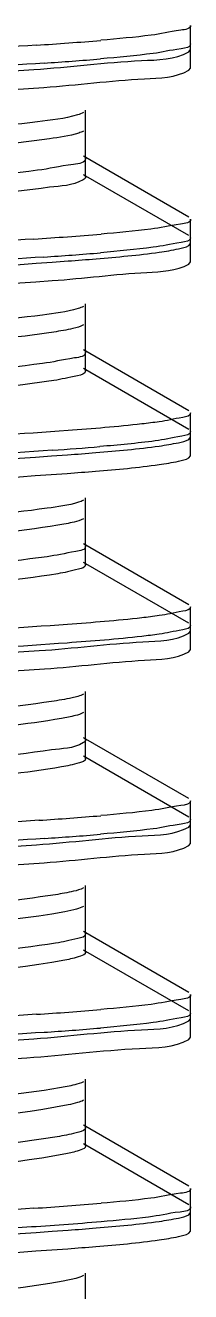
# Model space of a CAD drawing. Extents: x 27938 to 1507990, y 110129 to 923079.
# Drawn here: x 647120.2 to 647140.5, y 346329.2 to 346484.8 of the extents above; entities that cross this region are included whole.
import ezdxf

# ---------------------------------------------------------------- set-up
doc = ezdxf.new("R2010")
doc.units = 0
doc.header["$LTSCALE"] = 1000
doc.header["$MEASUREMENT"] = 0

msp = doc.modelspace()

# ---------------------------------------------------------------- linework, layer by layer
at = {"linetype": 'Continuous'}
for p, q in [((647140.5, 346481.8), (647140.5, 346484.77)), ((647140.5, 346481.8), (647140.5, 346484.77)), ((647140.28, 346481.53), (647140.5, 346481.8)), ((647140.5, 346479.52), (647140.5, 346482.49)), ((647140.5, 346479.52), (647140.5, 346482.49)), ((647140.28, 346479.26), (647140.5, 346479.52)), ((647127.61, 346468.4), (647127.61, 346474.35)), ((647127.61, 346466.12), (647127.61, 346472.07)), ((647140.28, 346461.22), (647127.35, 346468.7)), ((647140.28, 346458.94), (647127.35, 346466.42)), ((647140.5, 346457.98), (647140.5, 346460.96)), ((647140.5, 346457.98), (647140.5, 346460.96)), ((647140.28, 346457.72), (647140.5, 346457.98)), ((647140.5, 346455.7), (647140.5, 346458.68)), ((647140.5, 346455.7), (647140.5, 346458.68)), ((647140.28, 346455.44), (647140.5, 346455.7)), ((647127.61, 346444.59), (647127.61, 346450.54)), ((647127.61, 346442.31), (647127.61, 346448.26)), ((647140.28, 346437.41), (647127.35, 346444.89)), ((647140.28, 346435.13), (647127.35, 346442.61)), ((647140.5, 346434.17), (647140.5, 346437.15)), ((647140.5, 346431.89), (647140.5, 346434.87)), ((647140.5, 346431.89), (647140.5, 346434.87)), ((647140.28, 346433.91), (647140.5, 346434.17)), ((647140.28, 346431.63), (647140.5, 346431.89)), ((647127.61, 346420.77), (647127.61, 346426.73)), ((647127.61, 346418.5), (647127.61, 346424.45)), ((647140.28, 346413.59), (647127.35, 346421.08)), ((647140.28, 346411.32), (647127.35, 346418.8)), ((647140.5, 346410.36), (647140.5, 346413.33)), ((647140.5, 346410.36), (647140.5, 346413.33)), ((647140.5, 346408.08), (647140.5, 346411.05)), ((647140.5, 346408.08), (647140.5, 346411.05)), ((647140.28, 346410.1), (647140.5, 346410.36)), ((647140.28, 346407.82), (647140.5, 346408.08)), ((647127.61, 346396.96), (647127.61, 346402.92)), ((647127.61, 346394.68), (647127.61, 346400.64)), ((647140.28, 346389.78), (647127.35, 346397.26)), ((647140.28, 346387.5), (647127.35, 346394.98)), ((647140.5, 346386.54), (647140.5, 346389.52)), ((647140.5, 346386.54), (647140.5, 346389.52)), ((647140.28, 346386.28), (647140.5, 346386.54)), ((647140.5, 346384.27), (647140.5, 346387.24)), ((647140.5, 346384.27), (647140.5, 346387.24)), ((647140.28, 346384), (647140.5, 346384.27)), ((647127.61, 346373.15), (647127.61, 346379.1)), ((647127.61, 346370.87), (647127.61, 346376.82)), ((647140.28, 346365.97), (647127.35, 346373.45)), ((647140.28, 346363.69), (647127.35, 346371.17)), ((647140.5, 346362.73), (647140.5, 346365.71)), ((647140.5, 346362.73), (647140.5, 346365.71)), ((647140.5, 346360.45), (647140.5, 346363.43)), ((647140.5, 346360.45), (647140.5, 346363.43)), ((647140.28, 346362.47), (647140.5, 346362.73)), ((647140.28, 346360.19), (647140.5, 346360.45)), ((647127.61, 346349.34), (647127.61, 346355.29)), ((647127.61, 346347.06), (647127.61, 346353.01)), ((647140.28, 346342.16), (647127.35, 346349.64)), ((647140.28, 346339.88), (647127.35, 346347.36)), ((647140.5, 346338.92), (647140.5, 346341.89)), ((647140.5, 346338.92), (647140.5, 346341.89)), ((647140.5, 346336.64), (647140.5, 346339.62)), ((647140.5, 346336.64), (647140.5, 346339.62)), ((647140.28, 346338.66), (647140.5, 346338.92)), ((647140.28, 346336.38), (647140.5, 346336.64)), ((647127.61, 346325.52), (647127.61, 346331.48))]:
    msp.add_line(p, q, dxfattribs=at)
for centre, radius, start, end in [((647093.88, 346907.13), 425.7, 273.7304, 274.8001), ((647095.14, 346888.88), 409.67, 273.8316, 274.8033), ((647093.49, 346888.23), 430.61, 273.6995, 274.7995), ((647095.11, 346865.51), 410.12, 273.8286, 274.8033), ((647096.48, 346824.52), 392.88, 273.9474, 274.8034), ((647094.3, 346806.52), 420.32, 273.7644, 274.8009), ((647095.24, 346792.45), 408.49, 273.8394, 274.8035), ((647093.89, 346787.9), 425.53, 273.7314, 274.8001), ((647095.14, 346769.79), 409.64, 273.8317, 274.8033), ((647093.5, 346769.01), 430.46, 273.7005, 274.7995)]:
    msp.add_arc(centre, radius, start, end, dxfattribs=at)
for points, knots in [([(647140.5, 346484.77), (647140.5, 346484.32), (647138.09, 346484.05), (647136.88, 346483.71), (647135.67, 346483.56)], [0, 0, 0, 0, 0.270722, 1, 1, 1, 1]), ([(647121.57, 346482.34), (647110.35, 346481.59), (647059.41, 346479.15), (647008.41, 346477.93), (646968.75, 346475.28)], [0, 0, 0, 0, 0.220591, 1, 1, 1, 1]), ([(647121.27, 346479.34), (647125.68, 346479.64), (647131.84, 346480.49), (647138.56, 346480.55), (647140.27, 346481.53)], [0, 0, 0, 0, 0.691489, 1, 1, 1, 1]), ([(647140.5, 346482.49), (647140.5, 346482.06), (647138.21, 346481.77), (647137.06, 346481.46), (647135.9, 346481.31)], [0, 0, 0, 0, 0.271511, 1, 1, 1, 1]), ([(647122.52, 346480.13), (647111.24, 346479.36), (647059.73, 346476.88), (647008.16, 346475.69), (646968, 346472.95)], [0, 0, 0, 0, 0.219185, 1, 1, 1, 1]), ([(646968.43, 346472.29), (646979.57, 346473.04), (647030.52, 346475.49), (647081.53, 346476.72), (647121.27, 346479.34)], [0, 0, 0, 0, 0.218984, 1, 1, 1, 1]), ([(647122.49, 346477.15), (647126.61, 346477.43), (647132.38, 346478.23), (647138.67, 346478.33), (647140.27, 346479.26)], [0, 0, 0, 0, 0.690321, 1, 1, 1, 1]), ([(646968.17, 346469.99), (646979.46, 346470.75), (647030.9, 346473.23), (647082.4, 346474.42), (647122.49, 346477.15)], [0, 0, 0, 0, 0.21965, 1, 1, 1, 1]), ([(647127.35, 346474.05), (647127.13, 346473.92), (647125.28, 346473.32), (647123.37, 346473.12), (647121.73, 346472.91)], [0, 0, 0, 0, 0.135508, 1, 1, 1, 1]), ([(647121.73, 346472.91), (647111.37, 346471.63), (647076.87, 346469.98), (647025.43, 346467.06), (646984.15, 346466.12), (646967.22, 346463.68)], [0, 0, 0, 0, 0.20233, 0.668453, 1, 1, 1, 1]), ([(647127.35, 346471.77), (647127.17, 346471.67), (647125.82, 346471.19), (647124.4, 346471), (647123.2, 346470.83)], [0, 0, 0, 0, 0.144146, 1, 1, 1, 1]), ([(647123.2, 346470.83), (647113.05, 346469.38), (647077.99, 346467.87), (647025.83, 346464.63), (646983.52, 346464.01), (646966.39, 346461.28)], [0, 0, 0, 0, 0.19563, 0.668751, 1, 1, 1, 1]), ([(647127.61, 346468.4), (647127.61, 346467.85), (647124.66, 346467.55), (647123.2, 346467.14), (647121.73, 346466.96)], [0, 0, 0, 0, 0.270556, 1, 1, 1, 1]), ([(647121.73, 346466.96), (647110.29, 346465.54), (647081.42, 346464.24), (647036.73, 346461.93), (646998.09, 346460.48), (646974.34, 346458.43), (646966.25, 346457.87), (646963.68, 346457.02)], [0, 0, 0, 0, 0.21834, 0.54638, 0.848471, 0.948812, 1, 1, 1, 1]), ([(647127.61, 346466.12), (647127.61, 346465.98), (647126.05, 346464.98), (647124.6, 346465.07), (647123.2, 346464.88)], [0, 0, 0, 0, 0.089983, 1, 1, 1, 1]), ([(647123.2, 346464.88), (647112.17, 346463.3), (647083.45, 346462.11), (647046, 346460.2), (647012.1, 346458.6), (646990.22, 346457.54), (646974.58, 346456.15), (646966.26, 346455.62), (646963.65, 346454.73)], [0, 0, 0, 0, 0.208967, 0.538107, 0.703891, 0.84582, 0.948226, 1, 1, 1, 1]), ([(647140.5, 346460.96), (647140.5, 346460.5), (647138.06, 346460.23), (647136.84, 346459.89), (647135.61, 346459.74)], [0, 0, 0, 0, 0.270552, 1, 1, 1, 1]), ([(647121.27, 346458.51), (647109.99, 346457.76), (647059.05, 346455.33), (647008.04, 346454.12), (646968.43, 346451.45)], [0, 0, 0, 0, 0.221599, 1, 1, 1, 1]), ([(647140.5, 346458.68), (647140.5, 346458.25), (647138.21, 346457.96), (647137.05, 346457.65), (647135.9, 346457.5)], [0, 0, 0, 0, 0.271487, 1, 1, 1, 1]), ([(647136.66, 346456.9), (647137.45, 346457.01), (647138.66, 346457.23), (647139.89, 346457.5), (647140.27, 346457.72)], [0, 0, 0, 0, 0.642799, 1, 1, 1, 1]), ([(647122.49, 346456.31), (647111.24, 346455.55), (647059.8, 346453.07), (647008.3, 346451.87), (646968.17, 346449.15)], [0, 0, 0, 0, 0.219069, 1, 1, 1, 1]), ([(647125.46, 346455.82), (647126.61, 346455.91), (647130.35, 346456.2), (647134.09, 346456.54), (647136.66, 346456.9)], [0, 0, 0, 0, 0.307531, 1, 1, 1, 1]), ([(646965.46, 346448.27), (646976.98, 346449.1), (647030.31, 346451.7), (647083.72, 346452.75), (647125.46, 346455.82)], [0, 0, 0, 0, 0.216246, 1, 1, 1, 1]), ([(647123.52, 346453.41), (647127.4, 346453.68), (647132.84, 346454.43), (647138.76, 346454.57), (647140.27, 346455.44)], [0, 0, 0, 0, 0.689207, 1, 1, 1, 1]), ([(646962.85, 346445.79), (646973.9, 346446.66), (647027.47, 346449.31), (647081.09, 346450.44), (647123.52, 346453.41)], [0, 0, 0, 0, 0.20676, 1, 1, 1, 1]), ([(647127.35, 346450.24), (647127.14, 346450.12), (647125.5, 346449.57), (647123.79, 346449.37), (647122.33, 346449.18)], [0, 0, 0, 0, 0.138663, 1, 1, 1, 1]), ([(647122.33, 346449.18), (647112.2, 346447.85), (647077.93, 346446.24), (647026.42, 346443.33), (646984.86, 346442.3), (646967.61, 346439.92)], [0, 0, 0, 0, 0.197662, 0.663013, 1, 1, 1, 1]), ([(647123.72, 346447.09), (647114.32, 346445.67), (647089.29, 346444.54), (647048.46, 346442.42), (647006.44, 346440.44), (646979.87, 346439.12), (646969.3, 346437.86)], [0, 0, 0, 0, 0.184318, 0.484662, 0.793435, 1, 1, 1, 1]), ([(647127.35, 346447.96), (647126.96, 346447.73), (647125.72, 346447.43), (647124.5, 346447.21), (647123.72, 346447.09)], [0, 0, 0, 0, 0.362852, 1, 1, 1, 1]), ([(647127.61, 346444.59), (647127.61, 346444.09), (647124.98, 346443.76), (647123.65, 346443.4), (647122.33, 346443.22)], [0, 0, 0, 0, 0.27224, 1, 1, 1, 1]), ([(647122.33, 346443.22), (647111.01, 346441.75), (647082.14, 346440.47), (647044.64, 346438.62), (647011.11, 346437.01), (646989.62, 346435.97), (646974.3, 346434.59), (646966.16, 346434.07), (646963.62, 346433.19)], [0, 0, 0, 0, 0.21516, 0.544196, 0.7084, 0.848448, 0.949211, 1, 1, 1, 1]), ([(647127.61, 346442.31), (647127.61, 346441.93), (647125.73, 346441.54), (647124.69, 346441.29), (647123.72, 346441.14)], [0, 0, 0, 0, 0.27791, 1, 1, 1, 1]), ([(647123.72, 346441.14), (647114.32, 346439.72), (647089.29, 346438.58), (647048.46, 346436.46), (647006.44, 346434.49), (646979.87, 346433.17), (646969.3, 346431.91)], [0, 0, 0, 0, 0.184318, 0.484662, 0.793435, 1, 1, 1, 1]), ([(647136.66, 346436.07), (647135.95, 346435.97), (647132.23, 346435.51), (647128.48, 346435.21), (647125.46, 346434.99)], [0, 0, 0, 0, 0.1913, 1, 1, 1, 1]), ([(647140.5, 346437.15), (647140.5, 346436.78), (647138.62, 346436.46), (647137.63, 346436.2), (647136.66, 346436.07)], [0, 0, 0, 0, 0.274621, 1, 1, 1, 1]), ([(647125.46, 346434.99), (647114.03, 346434.14), (647060.69, 346431.54), (647007.28, 346430.48), (646965.46, 346427.43)], [0, 0, 0, 0, 0.214632, 1, 1, 1, 1]), ([(647140.5, 346434.87), (647140.5, 346434.46), (647138.35, 346434.16), (647137.25, 346433.86), (647136.16, 346433.72)], [0, 0, 0, 0, 0.272455, 1, 1, 1, 1]), ([(647125.4, 346432.01), (647126.55, 346432.09), (647130.31, 346432.39), (647134.07, 346432.72), (647136.65, 346433.09)], [0, 0, 0, 0, 0.307513, 1, 1, 1, 1]), ([(647136.65, 346433.09), (647137.44, 346433.2), (647138.65, 346433.41), (647139.89, 346433.69), (647140.27, 346433.91)], [0, 0, 0, 0, 0.642963, 1, 1, 1, 1]), ([(647123.52, 346432.57), (647111.57, 346431.73), (647057.94, 346429.14), (647004.21, 346428.26), (646962.63, 346424.93)], [0, 0, 0, 0, 0.22323, 1, 1, 1, 1]), ([(646965.3, 346424.44), (646976.79, 346425.28), (647030.16, 346427.88), (647083.61, 346428.93), (647125.4, 346432.01)], [0, 0, 0, 0, 0.215731, 1, 1, 1, 1]), ([(647136.64, 346430.81), (647137.43, 346430.92), (647138.65, 346431.13), (647139.89, 346431.41), (647140.27, 346431.63)], [0, 0, 0, 0, 0.643037, 1, 1, 1, 1]), ([(646965.21, 346422.16), (646976.7, 346423), (647030.09, 346425.6), (647083.55, 346426.65), (647125.37, 346429.73)], [0, 0, 0, 0, 0.215475, 1, 1, 1, 1]), ([(647125.37, 346429.73), (647126.53, 346429.81), (647130.29, 346430.11), (647134.05, 346430.44), (647136.64, 346430.81)], [0, 0, 0, 0, 0.307506, 1, 1, 1, 1]), ([(647122.89, 346425.44), (647112.75, 346424.04), (647077.94, 346422.48), (647026, 346419.37), (646983.95, 346418.6), (646966.77, 346415.99)], [0, 0, 0, 0, 0.196452, 0.666888, 1, 1, 1, 1]), ([(647127.35, 346426.43), (647127.16, 346426.32), (647125.71, 346425.81), (647124.19, 346425.62), (647122.89, 346425.44)], [0, 0, 0, 0, 0.142097, 1, 1, 1, 1]), ([(647127.35, 346424.15), (647127, 346423.95), (647125.94, 346423.67), (647124.88, 346423.46), (647124.2, 346423.36)], [0, 0, 0, 0, 0.368601, 1, 1, 1, 1]), ([(647124.2, 346423.36), (647114.13, 346421.73), (647087.03, 346420.66), (647043.52, 346418.47), (647000.76, 346416.06), (646974.58, 346415.26), (646965.26, 346413.45)], [0, 0, 0, 0, 0.192134, 0.50924, 0.821185, 1, 1, 1, 1]), ([(647127.61, 346420.77), (647127.61, 346420.32), (647125.29, 346419.97), (647124.08, 346419.65), (647122.89, 346419.49)], [0, 0, 0, 0, 0.274197, 1, 1, 1, 1]), ([(647122.89, 346419.49), (647111.72, 346417.94), (647082.85, 346416.72), (647045.27, 346414.83), (647011.45, 346413.22), (646989.72, 346412.18), (646974.29, 346410.76), (646966.09, 346410.26), (646963.56, 346409.35)], [0, 0, 0, 0, 0.211837, 0.541782, 0.707159, 0.848243, 0.949504, 1, 1, 1, 1]), ([(647124.2, 346417.4), (647113.51, 346415.67), (647084.84, 346414.64), (647047.32, 346412.62), (647012.86, 346411.01), (646990.5, 346409.95), (646974.61, 346408.5), (646966.15, 346408.01), (646963.55, 346407.07)], [0, 0, 0, 0, 0.201859, 0.53258, 0.70075, 0.844896, 0.948529, 1, 1, 1, 1]), ([(647127.61, 346418.5), (647127.61, 346418.16), (647125.99, 346417.76), (647125.06, 346417.54), (647124.2, 346417.4)], [0, 0, 0, 0, 0.28085, 1, 1, 1, 1]), ([(647140.5, 346413.33), (647140.5, 346412.96), (647138.61, 346412.64), (647137.62, 346412.39), (647136.65, 346412.25)], [0, 0, 0, 0, 0.274546, 1, 1, 1, 1]), ([(647125.4, 346411.17), (647113.94, 346410.33), (647060.57, 346407.72), (647007.12, 346406.67), (646965.3, 346403.6)], [0, 0, 0, 0, 0.214988, 1, 1, 1, 1]), ([(647136.65, 346412.25), (647135.93, 346412.15), (647132.19, 346411.69), (647128.44, 346411.39), (647125.4, 346411.17)], [0, 0, 0, 0, 0.191312, 1, 1, 1, 1]), ([(647140.5, 346411.05), (647140.5, 346410.68), (647138.61, 346410.37), (647137.61, 346410.11), (647136.64, 346409.97)], [0, 0, 0, 0, 0.274513, 1, 1, 1, 1]), ([(647121.9, 346407.95), (647126.15, 346408.23), (647132.11, 346409.06), (647138.62, 346409.15), (647140.27, 346410.1)], [0, 0, 0, 0, 0.690898, 1, 1, 1, 1]), ([(647136.64, 346409.97), (647135.93, 346409.87), (647132.18, 346409.41), (647128.41, 346409.11), (647125.37, 346408.89)], [0, 0, 0, 0, 0.191316, 1, 1, 1, 1]), ([(647125.37, 346408.89), (647113.9, 346408.05), (647060.51, 346405.44), (647007.04, 346404.39), (646965.21, 346401.32)], [0, 0, 0, 0, 0.215162, 1, 1, 1, 1]), ([(646969.08, 346400.89), (646980.33, 346401.64), (647031.27, 346404.08), (647082.26, 346405.29), (647121.9, 346407.95)], [0, 0, 0, 0, 0.221083, 1, 1, 1, 1]), ([(647122.59, 346405.72), (647126.68, 346405.99), (647132.42, 346406.79), (647138.68, 346406.9), (647140.27, 346407.82)], [0, 0, 0, 0, 0.690221, 1, 1, 1, 1]), ([(646967.89, 346398.53), (646979.18, 346399.3), (647030.74, 346401.79), (647082.37, 346402.97), (647122.59, 346405.72)], [0, 0, 0, 0, 0.219074, 1, 1, 1, 1]), ([(647123.43, 346401.7), (647113.23, 346400.21), (647086.38, 346399.03), (647043.41, 346396.92), (647001.19, 346394.64), (646975.29, 346393.67), (646965.85, 346392.03)], [0, 0, 0, 0, 0.195819, 0.509469, 0.817855, 1, 1, 1, 1]), ([(647127.35, 346402.61), (647126.93, 346402.37), (647125.59, 346402.06), (647124.28, 346401.83), (647123.43, 346401.7)], [0, 0, 0, 0, 0.359937, 1, 1, 1, 1]), ([(647127.35, 346400.34), (647127.05, 346400.16), (647126.14, 346399.9), (647125.23, 346399.72), (647124.66, 346399.62)], [0, 0, 0, 0, 0.37501, 1, 1, 1, 1]), ([(647124.66, 346399.62), (647115.83, 346398.09), (647091.55, 346397.1), (647051.38, 346394.88), (647008.93, 346392.97), (646981.72, 346391.59), (646970.64, 346390.39)], [0, 0, 0, 0, 0.17416, 0.470646, 0.783277, 1, 1, 1, 1]), ([(647123.43, 346395.75), (647112.41, 346394.14), (647083.56, 346392.98), (647045.93, 346391.04), (647011.81, 346389.42), (646989.85, 346388.38), (646974.3, 346386.93), (646966.03, 346386.46), (646963.52, 346385.52)], [0, 0, 0, 0, 0.20838, 0.539161, 0.705719, 0.84788, 0.949708, 1, 1, 1, 1]), ([(647127.61, 346396.96), (647127.61, 346396.83), (647126.15, 346395.85), (647124.76, 346395.94), (647123.43, 346395.75)], [0, 0, 0, 0, 0.091227, 1, 1, 1, 1]), ([(647127.61, 346394.68), (647127.61, 346394.38), (647126.23, 346393.99), (647125.4, 346393.79), (647124.66, 346393.67)], [0, 0, 0, 0, 0.284357, 1, 1, 1, 1]), ([(647124.66, 346393.67), (647115.83, 346392.13), (647091.55, 346391.15), (647051.38, 346388.93), (647008.93, 346387.02), (646981.72, 346385.64), (646970.64, 346384.43)], [0, 0, 0, 0, 0.17416, 0.470646, 0.783277, 1, 1, 1, 1]), ([(647140.5, 346389.52), (647140.5, 346389.07), (647138.12, 346388.8), (647136.93, 346388.47), (647135.73, 346388.32)], [0, 0, 0, 0, 0.270937, 1, 1, 1, 1]), ([(647121.9, 346387.11), (647110.73, 346386.36), (647059.79, 346383.92), (647008.79, 346382.69), (646969.08, 346380.05)], [0, 0, 0, 0, 0.21953, 1, 1, 1, 1]), ([(647121.58, 346384.11), (647125.91, 346384.4), (647131.97, 346385.24), (647138.59, 346385.32), (647140.27, 346386.28)], [0, 0, 0, 0, 0.691198, 1, 1, 1, 1]), ([(647140.5, 346387.24), (647140.5, 346386.81), (647138.22, 346386.52), (647137.07, 346386.21), (647135.92, 346386.06)], [0, 0, 0, 0, 0.271573, 1, 1, 1, 1]), ([(647122.59, 346384.88), (647111.3, 346384.11), (647059.74, 346381.63), (647008.11, 346380.44), (646967.89, 346377.7)], [0, 0, 0, 0, 0.21912, 1, 1, 1, 1]), ([(646968.76, 346377.06), (646979.96, 346377.8), (647030.9, 346380.25), (647081.9, 346381.47), (647121.58, 346384.11)], [0, 0, 0, 0, 0.220054, 1, 1, 1, 1]), ([(647122.52, 346381.9), (647126.63, 346382.18), (647132.39, 346382.98), (647138.67, 346383.08), (647140.27, 346384)], [0, 0, 0, 0, 0.690292, 1, 1, 1, 1]), ([(646967.99, 346374.73), (646979.27, 346375.49), (647030.78, 346377.97), (647082.35, 346379.17), (647122.52, 346381.9)], [0, 0, 0, 0, 0.219245, 1, 1, 1, 1]), ([(647127.35, 346378.8), (647126.98, 346378.59), (647125.82, 346378.29), (647124.67, 346378.08), (647123.94, 346377.97)], [0, 0, 0, 0, 0.365324, 1, 1, 1, 1]), ([(647123.94, 346377.97), (647113.8, 346376.39), (647086.77, 346375.27), (647043.41, 346373.11), (647000.84, 346370.75), (646974.77, 346369.89), (646965.42, 346368.14)], [0, 0, 0, 0, 0.193633, 0.509715, 0.820379, 1, 1, 1, 1]), ([(647125.08, 346375.88), (647116.55, 346374.29), (647092.66, 346373.4), (647052.83, 346371.11), (647010.2, 346369.23), (646982.68, 346367.83), (646971.36, 346366.65)], [0, 0, 0, 0, 0.169059, 0.463606, 0.77817, 1, 1, 1, 1]), ([(647127.35, 346376.52), (647127.09, 346376.37), (647126.33, 346376.14), (647125.56, 346375.97), (647125.08, 346375.88)], [0, 0, 0, 0, 0.382192, 1, 1, 1, 1]), ([(647127.61, 346373.15), (647127.61, 346372.79), (647125.84, 346372.4), (647124.86, 346372.16), (647123.94, 346372.01)], [0, 0, 0, 0, 0.279151, 1, 1, 1, 1]), ([(647123.94, 346372.01), (647113.09, 346370.32), (647084.27, 346369.24), (647046.6, 346367.25), (647012.2, 346365.62), (646990, 346364.59), (646974.33, 346363.1), (646965.99, 346362.66), (646963.48, 346361.7)], [0, 0, 0, 0, 0.204799, 0.536352, 0.704101, 0.847377, 0.949834, 1, 1, 1, 1]), ([(647127.61, 346370.87), (647127.61, 346370.61), (647126.45, 346370.22), (647125.72, 346370.05), (647125.08, 346369.93)], [0, 0, 0, 0, 0.288579, 1, 1, 1, 1]), ([(647125.08, 346369.93), (647116.55, 346368.33), (647092.66, 346367.44), (647052.83, 346365.16), (647010.2, 346363.28), (646982.68, 346361.88), (646971.36, 346360.7)], [0, 0, 0, 0, 0.169059, 0.463606, 0.77817, 1, 1, 1, 1]), ([(647140.5, 346365.71), (647140.5, 346365.25), (647138.09, 346364.98), (647136.88, 346364.65), (647135.67, 346364.5)], [0, 0, 0, 0, 0.270729, 1, 1, 1, 1]), ([(647121.58, 346363.28), (647110.36, 346362.53), (647059.42, 346360.09), (647008.42, 346358.87), (646968.76, 346356.22)], [0, 0, 0, 0, 0.220558, 1, 1, 1, 1]), ([(647140.5, 346363.43), (647140.5, 346363), (647138.21, 346362.71), (647137.06, 346362.4), (647135.9, 346362.25)], [0, 0, 0, 0, 0.271512, 1, 1, 1, 1]), ([(647121.28, 346360.28), (647125.68, 346360.57), (647131.84, 346361.43), (647138.57, 346361.49), (647140.27, 346362.47)], [0, 0, 0, 0, 0.69148, 1, 1, 1, 1]), ([(647122.52, 346361.06), (647111.24, 346360.29), (647059.73, 346357.81), (647008.16, 346356.62), (646967.99, 346353.89)], [0, 0, 0, 0, 0.219186, 1, 1, 1, 1]), ([(646968.44, 346353.22), (646979.59, 346353.97), (647030.53, 346356.42), (647081.54, 346357.66), (647121.28, 346360.28)], [0, 0, 0, 0, 0.219018, 1, 1, 1, 1]), ([(647120.39, 346357.94), (647125, 346358.24), (647131.44, 346359.14), (647138.49, 346359.17), (647140.27, 346360.19)], [0, 0, 0, 0, 0.692236, 1, 1, 1, 1]), ([(646963.11, 346350.56), (646973.81, 346351.4), (647026.24, 346354), (647078.72, 346355.25), (647120.39, 346357.94)], [0, 0, 0, 0, 0.204514, 1, 1, 1, 1]), ([(647124.41, 346354.23), (647114.4, 346352.56), (647087.27, 346351.53), (647043.65, 346349.31), (647000.75, 346346.88), (646974.47, 346346.11), (646965.15, 346344.27)], [0, 0, 0, 0, 0.190819, 0.5086, 0.821571, 1, 1, 1, 1]), ([(647127.35, 346354.99), (647127.02, 346354.8), (647126.03, 346354.53), (647125.04, 346354.33), (647124.41, 346354.23)], [0, 0, 0, 0, 0.371353, 1, 1, 1, 1]), ([(647125.47, 346352.15), (647117.24, 346350.47), (647093.73, 346349.7), (647054.29, 346347.34), (647011.48, 346345.5), (646983.67, 346344.07), (646972.1, 346342.91)], [0, 0, 0, 0, 0.163938, 0.456535, 0.773032, 1, 1, 1, 1]), ([(647127.35, 346352.71), (647127.13, 346352.58), (647126.5, 346352.37), (647125.86, 346352.22), (647125.47, 346352.15)], [0, 0, 0, 0, 0.390278, 1, 1, 1, 1]), ([(647127.61, 346349.34), (647127.61, 346349.01), (647126.09, 346348.62), (647125.22, 346348.41), (647124.41, 346348.28)], [0, 0, 0, 0, 0.282326, 1, 1, 1, 1]), ([(647124.41, 346348.28), (647115.42, 346346.78), (647090.93, 346345.75), (647050.56, 346343.56), (647008.23, 346341.63), (646981.2, 346340.26), (646970.25, 346339.05)], [0, 0, 0, 0, 0.176994, 0.474556, 0.786113, 1, 1, 1, 1]), ([(647125.38, 346346.17), (647117.1, 346344.53), (647093.56, 346343.72), (647054.11, 346341.38), (647011.39, 346339.54), (646983.64, 346338.12), (646972.1, 346336.96)], [0, 0, 0, 0, 0.164905, 0.457517, 0.773479, 1, 1, 1, 1]), ([(647127.61, 346347.06), (647127.61, 346346.82), (647126.6, 346346.44), (647125.94, 346346.29), (647125.38, 346346.17)], [0, 0, 0, 0, 0.292289, 1, 1, 1, 1]), ([(647140.5, 346341.89), (647140.5, 346341.44), (647138.06, 346341.17), (647136.84, 346340.83), (647135.61, 346340.68)], [0, 0, 0, 0, 0.270557, 1, 1, 1, 1]), ([(647140.5, 346339.62), (647140.5, 346339.13), (647137.91, 346338.88), (647136.63, 346338.52), (647135.34, 346338.36)], [0, 0, 0, 0, 0.269818, 1, 1, 1, 1]), ([(647121.28, 346339.44), (647110.01, 346338.7), (647059.06, 346336.26), (647008.05, 346335.05), (646968.44, 346332.39)], [0, 0, 0, 0, 0.221566, 1, 1, 1, 1]), ([(647136.66, 346337.84), (647137.45, 346337.95), (647138.66, 346338.16), (647139.89, 346338.44), (647140.27, 346338.66)], [0, 0, 0, 0, 0.642793, 1, 1, 1, 1]), ([(647120.39, 346337.11), (647108.32, 346336.33), (647055.84, 346333.82), (647003.27, 346332.89), (646962.94, 346329.71)], [0, 0, 0, 0, 0.230084, 1, 1, 1, 1]), ([(646965.47, 346329.2), (646976.99, 346330.04), (647030.32, 346332.64), (647083.73, 346333.68), (647125.46, 346336.76)], [0, 0, 0, 0, 0.216266, 1, 1, 1, 1]), ([(647125.46, 346336.76), (647126.61, 346336.84), (647130.35, 346337.14), (647134.09, 346337.47), (647136.66, 346337.84)], [0, 0, 0, 0, 0.307531, 1, 1, 1, 1]), ([(647136.65, 346335.56), (647137.44, 346335.67), (647138.65, 346335.88), (647139.89, 346336.16), (647140.27, 346336.38)], [0, 0, 0, 0, 0.642903, 1, 1, 1, 1]), ([(647125.42, 346334.48), (647126.57, 346334.56), (647130.32, 346334.86), (647134.07, 346335.19), (647136.65, 346335.56)], [0, 0, 0, 0, 0.307522, 1, 1, 1, 1]), ([(646965.34, 346326.91), (646976.84, 346327.75), (647030.2, 346330.35), (647083.64, 346331.4), (647125.42, 346334.48)], [0, 0, 0, 0, 0.215878, 1, 1, 1, 1]), ([(647124.85, 346330.49), (647116.15, 346328.93), (647092.04, 346327.99), (647052.02, 346325.74), (647009.49, 346323.84), (646982.14, 346322.46), (646970.95, 346321.26)], [0, 0, 0, 0, 0.171902, 0.467529, 0.781017, 1, 1, 1, 1]), ([(647127.35, 346331.18), (647127.06, 346331.01), (647126.22, 346330.76), (647125.38, 346330.59), (647124.85, 346330.49)], [0, 0, 0, 0, 0.37809, 1, 1, 1, 1])]:
    msp.add_open_spline(points, degree=3, knots=knots, dxfattribs=at)
for points in [[(647135.67, 346483.56), (647133.62, 346483.3), (647131.56, 346483.11), (647129.5, 346482.93)], [(647135.9, 346481.31), (647133.76, 346481.03), (647131.6, 346480.83), (647129.45, 346480.65)], [(647135.61, 346459.74), (647133.59, 346459.48), (647131.55, 346459.29), (647129.52, 346459.12)], [(647135.9, 346457.5), (647133.75, 346457.22), (647131.6, 346457.02), (647129.45, 346456.84)], [(647136.16, 346433.72), (647133.91, 346433.42), (647131.64, 346433.21), (647129.38, 346433.02)], [(647135.73, 346388.32), (647133.65, 346388.05), (647131.57, 346387.86), (647129.48, 346387.68)], [(647135.92, 346386.06), (647133.77, 346385.78), (647131.6, 346385.58), (647129.44, 346385.4)], [(647135.67, 346364.5), (647133.62, 346364.24), (647131.56, 346364.04), (647129.5, 346363.87)], [(647135.9, 346362.25), (647133.76, 346361.97), (647131.6, 346361.77), (647129.45, 346361.58)], [(647135.61, 346340.68), (647133.59, 346340.42), (647131.55, 346340.23), (647129.52, 346340.06)], [(647135.34, 346338.36), (647133.41, 346338.13), (647131.47, 346337.95), (647129.54, 346337.78)], [(647129.54, 346337.78), (647126.49, 346337.52), (647123.44, 346337.31), (647120.39, 346337.11)]]:
    msp.add_open_spline(points, degree=3, dxfattribs=at)

doc.saveas('drawing.dxf')
